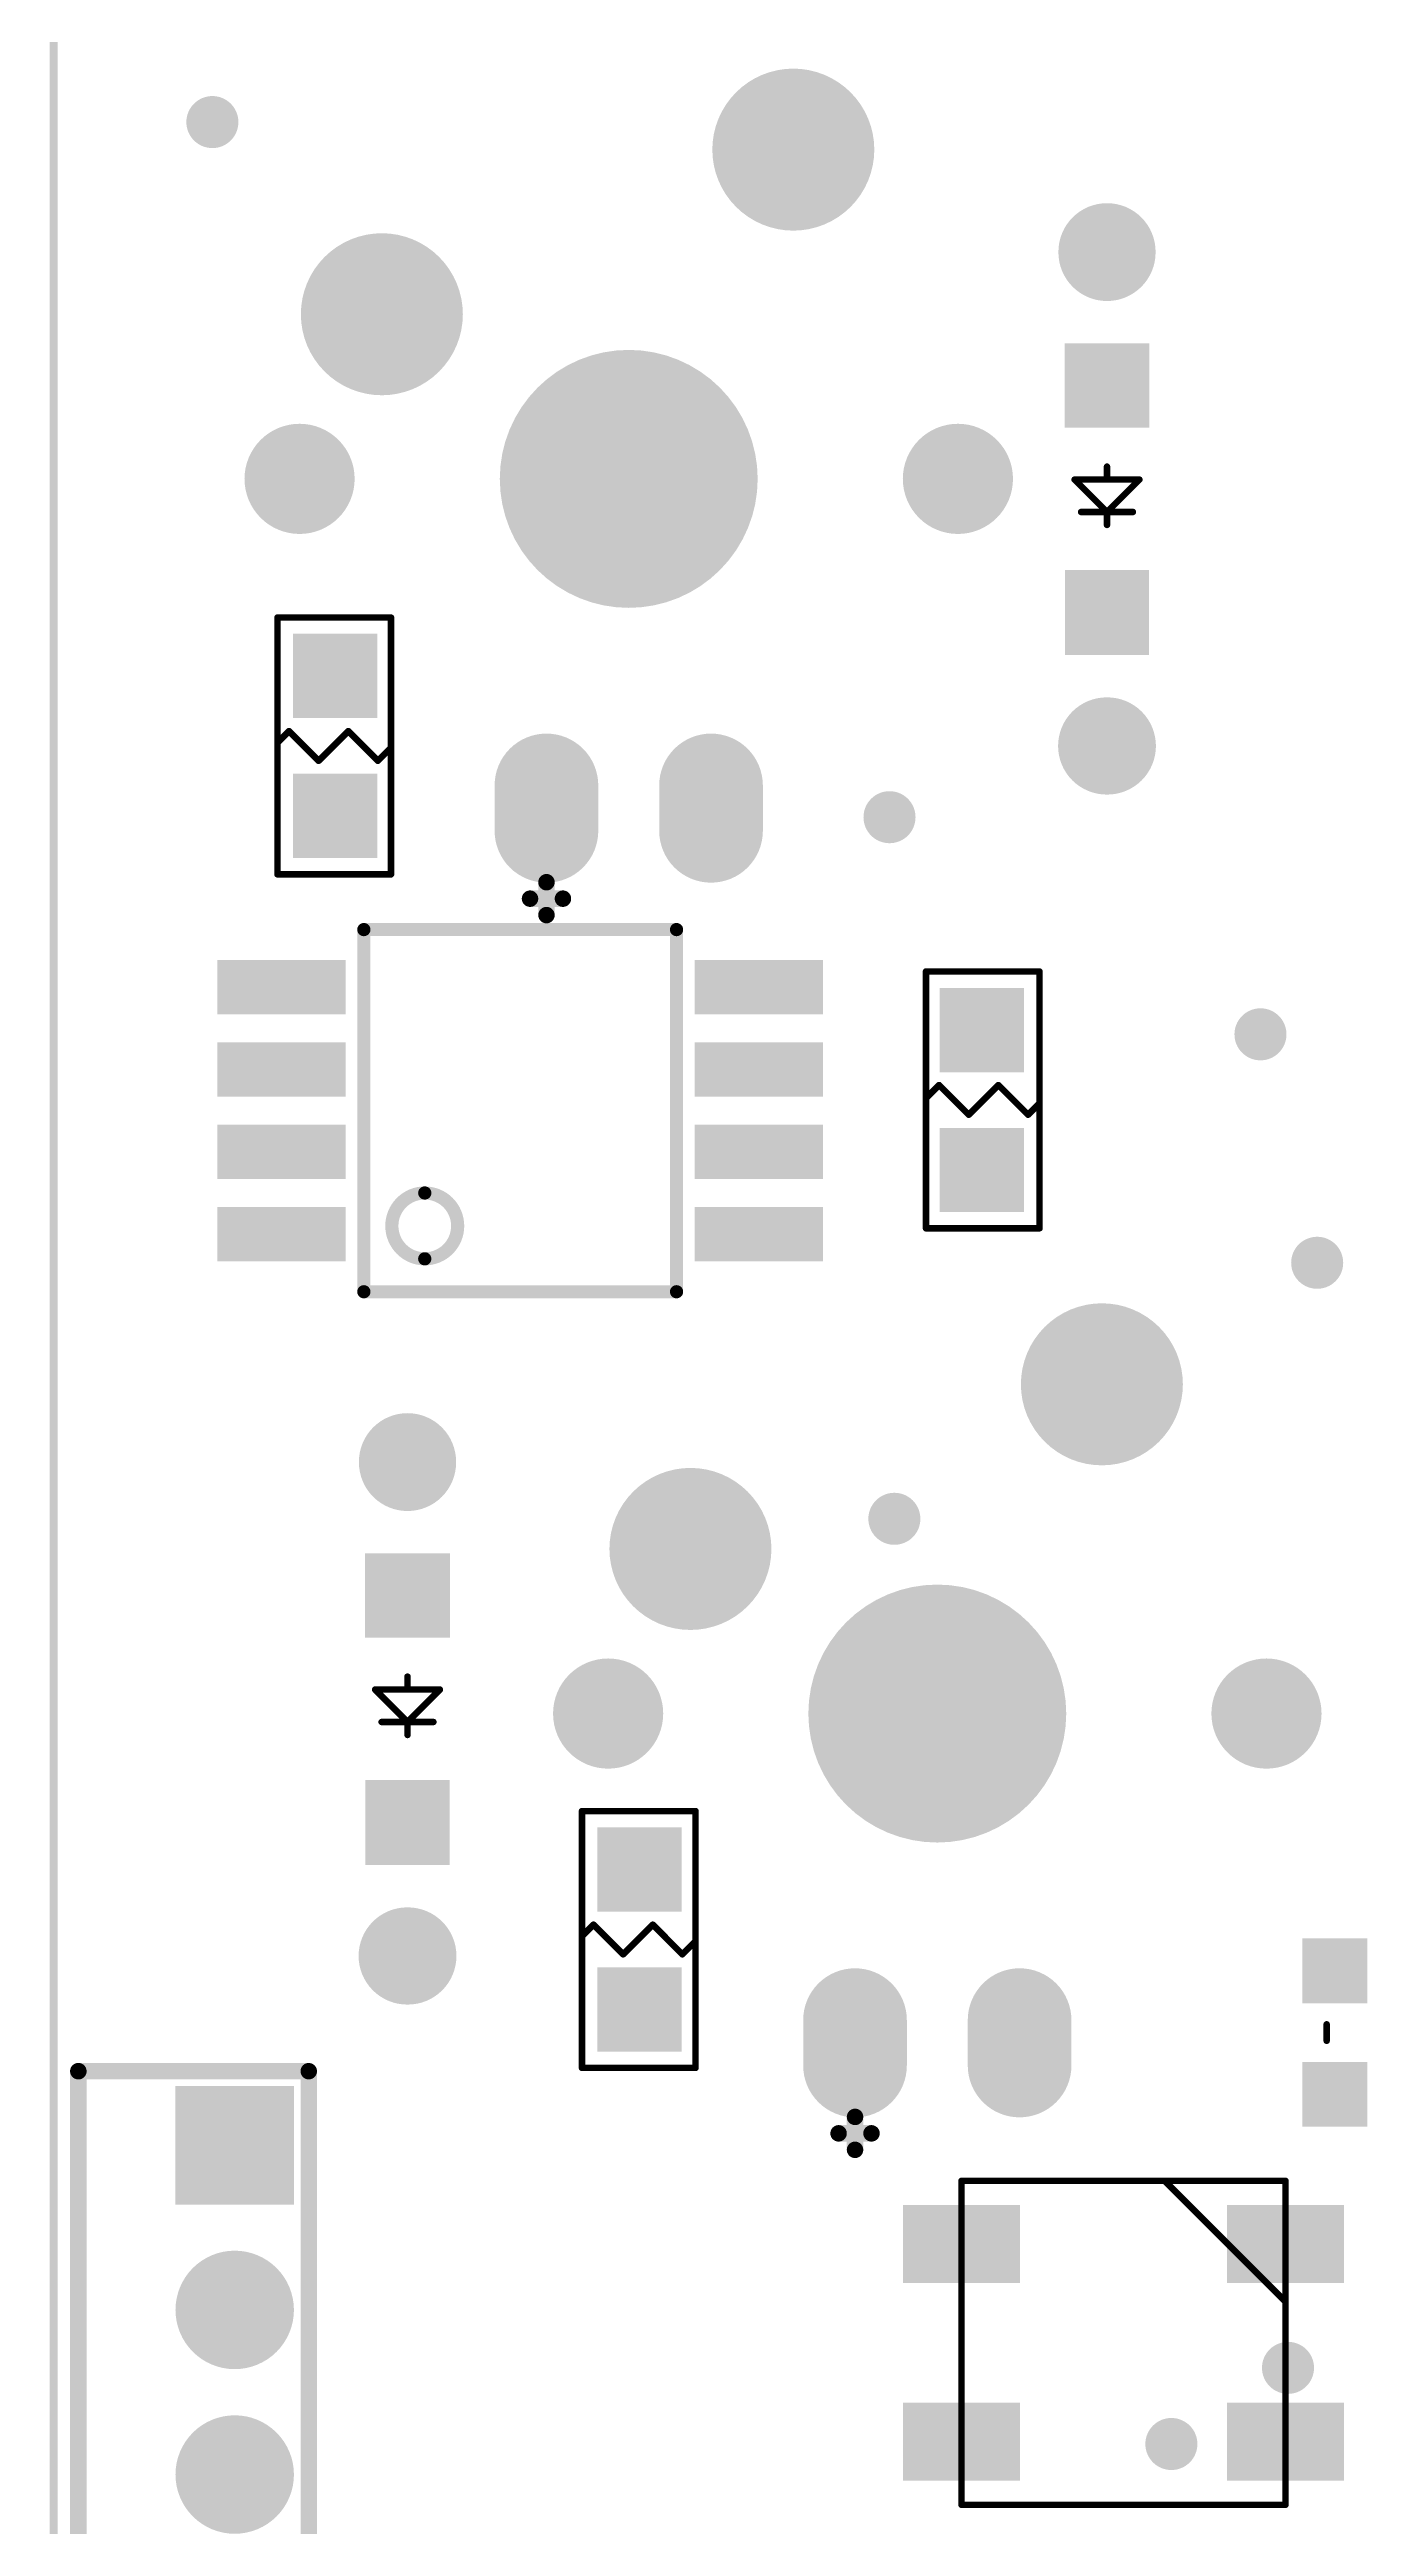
# Model space of a CAD drawing. Extents: x 407 to 769, y 688 to 804.
# Drawn here: x 407.81 to 428.15, y 743.09 to 781.31 of the extents above; entities that cross this region are included whole.
import ezdxf

# ---------------------------------------------------------------- set-up
doc = ezdxf.new("R2010")
doc.units = 0
doc.layers.get('0').update_dxf_attribs({"linetype": 'CONTINUOUS'})
for name, color, linetype in [('BOTTOMOVERLAY', 54, 'CONTINUOUS'), ('BOTTOMPASTE', 16, 'CONTINUOUS'), ('BOTTOMSOLDER', 6, 'CONTINUOUS'), ('KEEPOUTLAYER', 6, 'CONTINUOUS'), ('MULTILAYER', 9, 'CONTINUOUS'), ('TOPSOLDER', 216, 'CONTINUOUS')]:
    doc.layers.add(name, color=color, linetype=linetype)

# ---------------------------------------------------------------- blocks, each defined once
blk = doc.blocks.new('IN4148G_B_83')
at = {"layer": 'BOTTOMOVERLAY', "const_width": 0.1}
for points in [[(0, 0.4), (0, 0.2)], [(0, 0.2), (-0.5, -0.3)], [(0.4, 0.2), (-0.4, 0.2)], [(0.5, -0.3), (0, 0.2)], [(0.5, -0.3), (-0.5, -0.3)], [(0, -0.3), (0, -0.5)]]:
    blk.add_lwpolyline(points, dxfattribs=at)
at = {"layer": 'BOTTOMOVERLAY', "const_width": 0.05}
for points in [[(-0.025, 0.4, 1), (0.025, 0.4, 1)], [(-0.425, 0.2, 1), (-0.375, 0.2, 1)], [(-0.025, 0.2, 1), (0.025, 0.2, 1)], [(-0.025, 0.2, 1), (0.025, 0.2, 1)], [(-0.025, 0.2, 1), (0.025, 0.2, 1)], [(0.375, 0.2, 1), (0.425, 0.2, 1)], [(-0.525, -0.3, 1), (-0.475, -0.3, 1)], [(-0.525, -0.3, 1), (-0.475, -0.3, 1)], [(-0.025, -0.3, 1), (0.025, -0.3, 1)], [(0.475, -0.3, 1), (0.525, -0.3, 1)], [(0.475, -0.3, 1), (0.525, -0.3, 1)], [(-0.025, -0.5, 1), (0.025, -0.5, 1)]]:
    blk.add_lwpolyline(points, format="xyb", close=True, dxfattribs=at)
at = {"layer": 'BOTTOMPASTE'}
for points in [[(-0.65, 1.095), (0.65, 1.095), (-0.65, 2.405), (0.65, 2.405)], [(-0.655, -2.4), (0.655, -2.4), (-0.655, -1.1), (0.655, -1.1)]]:
    blk.add_solid(points, dxfattribs=at)
at = {"layer": 'BOTTOMSOLDER', "const_width": 1.5}
for points in [[(0.005, 3.81), (-0.005, 3.81)], [(0, -3.805), (0, -3.815)]]:
    blk.add_lwpolyline(points, dxfattribs=at)
at = {"layer": 'BOTTOMSOLDER', "const_width": 0.75}
for points in [[(-0.38, 3.81, 1), (0.37, 3.81, 1)], [(-0.37, 3.81, 1), (0.38, 3.81, 1)], [(-0.375, -3.805, 1), (0.375, -3.805, 1)], [(-0.375, -3.815, 1), (0.375, -3.815, 1)]]:
    blk.add_lwpolyline(points, format="xyb", close=True, dxfattribs=at)
at = {"layer": 'BOTTOMSOLDER'}
for points in [[(-0.65, 1.095), (0.65, 1.095), (-0.65, 2.405), (0.65, 2.405)], [(-0.655, -2.4), (0.655, -2.4), (-0.655, -1.1), (0.655, -1.1)]]:
    blk.add_solid(points, dxfattribs=at)
at = {"layer": 'MULTILAYER', "const_width": 1.5}
for points in [[(0.005, 3.81), (-0.005, 3.81)], [(0, -3.805), (0, -3.815)]]:
    blk.add_lwpolyline(points, dxfattribs=at)
at = {"layer": 'MULTILAYER', "const_width": 0.75}
for points in [[(-0.38, 3.81, 1), (0.37, 3.81, 1)], [(-0.37, 3.81, 1), (0.38, 3.81, 1)], [(-0.375, -3.805, 1), (0.375, -3.805, 1)], [(-0.375, -3.815, 1), (0.375, -3.815, 1)]]:
    blk.add_lwpolyline(points, format="xyb", close=True, dxfattribs=at)
blk = doc.blocks.new('IN4148G_B_103')
at = {"layer": 'BOTTOMOVERLAY', "const_width": 0.1}
for points in [[(0, 0.4), (0, 0.2)], [(0, 0.2), (-0.5, -0.3)], [(0.4, 0.2), (-0.4, 0.2)], [(0.5, -0.3), (0, 0.2)], [(0.5, -0.3), (-0.5, -0.3)], [(0, -0.3), (0, -0.5)]]:
    blk.add_lwpolyline(points, dxfattribs=at)
at = {"layer": 'BOTTOMOVERLAY', "const_width": 0.05}
for points in [[(-0.025, 0.4, 1), (0.025, 0.4, 1)], [(-0.425, 0.2, 1), (-0.375, 0.2, 1)], [(-0.025, 0.2, 1), (0.025, 0.2, 1)], [(-0.025, 0.2, 1), (0.025, 0.2, 1)], [(-0.025, 0.2, 1), (0.025, 0.2, 1)], [(0.375, 0.2, 1), (0.425, 0.2, 1)], [(-0.525, -0.3, 1), (-0.475, -0.3, 1)], [(-0.525, -0.3, 1), (-0.475, -0.3, 1)], [(-0.025, -0.3, 1), (0.025, -0.3, 1)], [(0.475, -0.3, 1), (0.525, -0.3, 1)], [(0.475, -0.3, 1), (0.525, -0.3, 1)], [(-0.025, -0.5, 1), (0.025, -0.5, 1)]]:
    blk.add_lwpolyline(points, format="xyb", close=True, dxfattribs=at)
at = {"layer": 'BOTTOMPASTE'}
for points in [[(-0.65, 1.095), (0.65, 1.095), (-0.65, 2.405), (0.65, 2.405)], [(-0.655, -2.4), (0.655, -2.4), (-0.655, -1.1), (0.655, -1.1)]]:
    blk.add_solid(points, dxfattribs=at)
at = {"layer": 'BOTTOMSOLDER', "const_width": 1.5}
for points in [[(0.005, 3.81), (-0.005, 3.81)], [(0, -3.805), (0, -3.815)]]:
    blk.add_lwpolyline(points, dxfattribs=at)
at = {"layer": 'BOTTOMSOLDER', "const_width": 0.75}
for points in [[(-0.38, 3.81, 1), (0.37, 3.81, 1)], [(-0.37, 3.81, 1), (0.38, 3.81, 1)], [(-0.375, -3.805, 1), (0.375, -3.805, 1)], [(-0.375, -3.815, 1), (0.375, -3.815, 1)]]:
    blk.add_lwpolyline(points, format="xyb", close=True, dxfattribs=at)
at = {"layer": 'BOTTOMSOLDER'}
for points in [[(-0.65, 1.095), (0.65, 1.095), (-0.65, 2.405), (0.65, 2.405)], [(-0.655, -2.4), (0.655, -2.4), (-0.655, -1.1), (0.655, -1.1)]]:
    blk.add_solid(points, dxfattribs=at)
at = {"layer": 'MULTILAYER', "const_width": 1.5}
for points in [[(0.005, 3.81), (-0.005, 3.81)], [(0, -3.805), (0, -3.815)]]:
    blk.add_lwpolyline(points, dxfattribs=at)
at = {"layer": 'MULTILAYER', "const_width": 0.75}
for points in [[(-0.38, 3.81, 1), (0.37, 3.81, 1)], [(-0.37, 3.81, 1), (0.38, 3.81, 1)], [(-0.375, -3.805, 1), (0.375, -3.805, 1)], [(-0.375, -3.815, 1), (0.375, -3.815, 1)]]:
    blk.add_lwpolyline(points, format="xyb", close=True, dxfattribs=at)
blk = doc.blocks.new('MX1UP__B_139')
at = {"layer": 'BOTTOMOVERLAY', "const_width": 0.254}
for points in [[(-1.27, -6.731), (-1.27, -6.223)], [(-1.524, -6.477), (-1.016, -6.477)]]:
    blk.add_lwpolyline(points, dxfattribs=at)
at = {"layer": 'BOTTOMOVERLAY', "const_width": 0.127}
for points in [[(-1.333, -6.223, 1), (-1.206, -6.223, 1)], [(-1.587, -6.477, 1), (-1.46, -6.477, 1)], [(-1.079, -6.477, 1), (-0.952, -6.477, 1)], [(-1.333, -6.731, 1), (-1.206, -6.731, 1)]]:
    blk.add_lwpolyline(points, format="xyb", close=True, dxfattribs=at)
at = {"layer": 'BOTTOMSOLDER'}
for points, const_width in [([(1.915, 5.08, 1), (3.165, 5.08, 1)], 1.25), ([(-4.435, 2.54, 1), (-3.185, 2.54, 1)], 1.25), ([(-0.995, 0, 1), (0.995, 0, 1)], 1.99), ([(-5.505, 0, 1), (-4.655, 0, 1)], 0.85), ([(4.655, 0, 1), (5.505, 0, 1)], 0.85), ([(-1.67, -4.73, 1), (-0.87, -4.73, 1)], 0.8), ([(0.87, -4.73, 1), (1.67, -4.73, 1)], 0.8), ([(-1.67, -5.43, 1), (-0.87, -5.43, 1)], 0.8), ([(0.87, -5.43, 1), (1.67, -5.43, 1)], 0.8)]:
    blk.add_lwpolyline(points, format="xyb", close=True, dxfattribs=dict(at, const_width=const_width))
at = {"layer": 'BOTTOMSOLDER', "const_width": 1.6}
for points in [[(-1.27, -5.43), (-1.27, -4.73)], [(1.27, -5.43), (1.27, -4.73)]]:
    blk.add_lwpolyline(points, dxfattribs=at)
at = {"layer": 'MULTILAYER'}
for points, const_width in [([(1.915, 5.08, 1), (3.165, 5.08, 1)], 1.25), ([(-4.435, 2.54, 1), (-3.185, 2.54, 1)], 1.25), ([(-0.995, 0, 1), (0.995, 0, 1)], 1.99), ([(-5.505, 0, 1), (-4.655, 0, 1)], 0.85), ([(4.655, 0, 1), (5.505, 0, 1)], 0.85), ([(-1.67, -4.73, 1), (-0.87, -4.73, 1)], 0.8), ([(0.87, -4.73, 1), (1.67, -4.73, 1)], 0.8), ([(-1.67, -5.43, 1), (-0.87, -5.43, 1)], 0.8), ([(0.87, -5.43, 1), (1.67, -5.43, 1)], 0.8)]:
    blk.add_lwpolyline(points, format="xyb", close=True, dxfattribs=dict(at, const_width=const_width))
at = {"layer": 'MULTILAYER', "const_width": 1.6}
for points in [[(-1.27, -5.43), (-1.27, -4.73)], [(1.27, -5.43), (1.27, -4.73)]]:
    blk.add_lwpolyline(points, dxfattribs=at)
at = {"layer": 'TOPSOLDER'}
for points, const_width in [([(1.915, 5.08, 1), (3.165, 5.08, 1)], 1.25), ([(-4.435, 2.54, 1), (-3.185, 2.54, 1)], 1.25), ([(-0.995, 0, 1), (0.995, 0, 1)], 1.99), ([(-5.505, 0, 1), (-4.655, 0, 1)], 0.85), ([(4.655, 0, 1), (5.505, 0, 1)], 0.85), ([(-1.67, -4.73, 1), (-0.87, -4.73, 1)], 0.8), ([(0.87, -4.73, 1), (1.67, -4.73, 1)], 0.8), ([(-1.67, -5.43, 1), (-0.87, -5.43, 1)], 0.8), ([(0.87, -5.43, 1), (1.67, -5.43, 1)], 0.8)]:
    blk.add_lwpolyline(points, format="xyb", close=True, dxfattribs=dict(at, const_width=const_width))
at = {"layer": 'TOPSOLDER', "const_width": 1.6}
for points in [[(-1.27, -5.43), (-1.27, -4.73)], [(1.27, -5.43), (1.27, -4.73)]]:
    blk.add_lwpolyline(points, dxfattribs=at)
blk = doc.blocks.new('R0805_B_159')
at = {"layer": 'BOTTOMOVERLAY', "const_width": 0.1}
for points in [[(-0.889, 1.981), (0.864, 1.981)], [(-0.889, -1.981), (-0.889, 1.981)], [(0.864, -1.981), (0.864, 1.981)], [(-0.889, 0.025), (-0.686, 0.229)], [(-0.686, 0.229), (-0.229, -0.229)], [(-0.229, -0.229), (0, 0)], [(0, 0), (0.229, 0.229)], [(0.229, 0.229), (0.686, -0.229)], [(0.686, -0.229), (0.864, -0.051)], [(-0.889, -1.981), (0.864, -1.981)]]:
    blk.add_lwpolyline(points, dxfattribs=at)
at = {"layer": 'BOTTOMOVERLAY', "const_width": 0.05}
for points in [[(-0.914, 1.981, 1), (-0.864, 1.981, 1)], [(-0.914, 1.981, 1), (-0.864, 1.981, 1)], [(0.839, 1.981, 1), (0.889, 1.981, 1)], [(0.839, 1.981, 1), (0.889, 1.981, 1)], [(-0.914, 0.025, 1), (-0.864, 0.025, 1)], [(-0.711, 0.229, 1), (-0.661, 0.229, 1)], [(-0.711, 0.229, 1), (-0.661, 0.229, 1)], [(-0.025, 0, 1), (0.025, 0, 1)], [(-0.025, 0, 1), (0.025, 0, 1)], [(0.204, 0.229, 1), (0.254, 0.229, 1)], [(0.204, 0.229, 1), (0.254, 0.229, 1)], [(-0.254, -0.229, 1), (-0.204, -0.229, 1)], [(-0.254, -0.229, 1), (-0.204, -0.229, 1)], [(0.661, -0.229, 1), (0.711, -0.229, 1)], [(0.661, -0.229, 1), (0.711, -0.229, 1)], [(0.839, -0.051, 1), (0.889, -0.051, 1)], [(-0.914, -1.981, 1), (-0.864, -1.981, 1)], [(-0.914, -1.981, 1), (-0.864, -1.981, 1)], [(0.839, -1.981, 1), (0.889, -1.981, 1)], [(0.839, -1.981, 1), (0.889, -1.981, 1)]]:
    blk.add_lwpolyline(points, format="xyb", close=True, dxfattribs=at)
at = {"layer": 'BOTTOMPASTE'}
for points in [[(0.625, 0.428), (0.625, 1.728), (-0.675, 0.428), (-0.675, 1.728)], [(0.625, -1.731), (0.625, -0.431), (-0.675, -1.731), (-0.675, -0.431)]]:
    blk.add_solid(points, dxfattribs=at)
at = {"layer": 'BOTTOMSOLDER'}
for points in [[(0.625, 0.428), (0.625, 1.728), (-0.675, 0.428), (-0.675, 1.728)], [(0.625, -1.731), (0.625, -0.431), (-0.675, -1.731), (-0.675, -0.431)]]:
    blk.add_solid(points, dxfattribs=at)
blk = doc.blocks.new('R0805_B_210')
at = {"layer": 'BOTTOMOVERLAY', "const_width": 0.1}
for points in [[(0.864, 1.981), (-0.889, 1.981)], [(-0.889, 1.981), (-0.889, -1.981)], [(0.864, 1.981), (0.864, -1.981)], [(-0.686, 0.229), (-0.889, 0.025)], [(-0.229, -0.229), (-0.686, 0.229)], [(0, 0), (-0.229, -0.229)], [(0.229, 0.229), (0, 0)], [(0.686, -0.229), (0.229, 0.229)], [(0.864, -0.051), (0.686, -0.229)], [(0.864, -1.981), (-0.889, -1.981)]]:
    blk.add_lwpolyline(points, dxfattribs=at)
at = {"layer": 'BOTTOMOVERLAY', "const_width": 0.05}
for points in [[(-0.914, 1.981, 1), (-0.864, 1.981, 1)], [(-0.914, 1.981, 1), (-0.864, 1.981, 1)], [(0.839, 1.981, 1), (0.889, 1.981, 1)], [(0.839, 1.981, 1), (0.889, 1.981, 1)], [(-0.914, 0.025, 1), (-0.864, 0.025, 1)], [(-0.711, 0.229, 1), (-0.661, 0.229, 1)], [(-0.711, 0.229, 1), (-0.661, 0.229, 1)], [(-0.025, 0, 1), (0.025, 0, 1)], [(-0.025, 0, 1), (0.025, 0, 1)], [(0.204, 0.229, 1), (0.254, 0.229, 1)], [(0.204, 0.229, 1), (0.254, 0.229, 1)], [(-0.254, -0.229, 1), (-0.204, -0.229, 1)], [(-0.254, -0.229, 1), (-0.204, -0.229, 1)], [(0.661, -0.229, 1), (0.711, -0.229, 1)], [(0.661, -0.229, 1), (0.711, -0.229, 1)], [(0.839, -0.051, 1), (0.889, -0.051, 1)], [(-0.914, -1.981, 1), (-0.864, -1.981, 1)], [(-0.914, -1.981, 1), (-0.864, -1.981, 1)], [(0.839, -1.981, 1), (0.889, -1.981, 1)], [(0.839, -1.981, 1), (0.889, -1.981, 1)]]:
    blk.add_lwpolyline(points, format="xyb", close=True, dxfattribs=at)
at = {"layer": 'BOTTOMPASTE'}
for points in [[(0.625, 0.428), (0.625, 1.728), (-0.675, 0.428), (-0.675, 1.728)], [(0.625, -1.731), (0.625, -0.431), (-0.675, -1.731), (-0.675, -0.431)]]:
    blk.add_solid(points, dxfattribs=at)
at = {"layer": 'BOTTOMSOLDER'}
for points in [[(0.625, 0.428), (0.625, 1.728), (-0.675, 0.428), (-0.675, 1.728)], [(0.625, -1.731), (0.625, -0.431), (-0.675, -1.731), (-0.675, -0.431)]]:
    blk.add_solid(points, dxfattribs=at)
blk = doc.blocks.new('R0805_B_224')
at = {"layer": 'BOTTOMOVERLAY', "const_width": 0.1}
for points in [[(0.864, 1.981), (-0.889, 1.981)], [(-0.889, 1.981), (-0.889, -1.981)], [(0.864, 1.981), (0.864, -1.981)], [(-0.686, 0.229), (-0.889, 0.025)], [(-0.229, -0.229), (-0.686, 0.229)], [(0, 0), (-0.229, -0.229)], [(0.229, 0.229), (0, 0)], [(0.686, -0.229), (0.229, 0.229)], [(0.864, -0.051), (0.686, -0.229)], [(0.864, -1.981), (-0.889, -1.981)]]:
    blk.add_lwpolyline(points, dxfattribs=at)
at = {"layer": 'BOTTOMOVERLAY', "const_width": 0.05}
for points in [[(-0.914, 1.981, 1), (-0.864, 1.981, 1)], [(-0.914, 1.981, 1), (-0.864, 1.981, 1)], [(0.839, 1.981, 1), (0.889, 1.981, 1)], [(0.839, 1.981, 1), (0.889, 1.981, 1)], [(-0.914, 0.025, 1), (-0.864, 0.025, 1)], [(-0.711, 0.229, 1), (-0.661, 0.229, 1)], [(-0.711, 0.229, 1), (-0.661, 0.229, 1)], [(-0.025, 0, 1), (0.025, 0, 1)], [(-0.025, 0, 1), (0.025, 0, 1)], [(0.204, 0.229, 1), (0.254, 0.229, 1)], [(0.204, 0.229, 1), (0.254, 0.229, 1)], [(-0.254, -0.229, 1), (-0.204, -0.229, 1)], [(-0.254, -0.229, 1), (-0.204, -0.229, 1)], [(0.661, -0.229, 1), (0.711, -0.229, 1)], [(0.661, -0.229, 1), (0.711, -0.229, 1)], [(0.839, -0.051, 1), (0.889, -0.051, 1)], [(-0.914, -1.981, 1), (-0.864, -1.981, 1)], [(-0.914, -1.981, 1), (-0.864, -1.981, 1)], [(0.839, -1.981, 1), (0.889, -1.981, 1)], [(0.839, -1.981, 1), (0.889, -1.981, 1)]]:
    blk.add_lwpolyline(points, format="xyb", close=True, dxfattribs=at)
at = {"layer": 'BOTTOMPASTE'}
for points in [[(0.625, 0.428), (0.625, 1.728), (-0.675, 0.428), (-0.675, 1.728)], [(0.625, -1.731), (0.625, -0.431), (-0.675, -1.731), (-0.675, -0.431)]]:
    blk.add_solid(points, dxfattribs=at)
at = {"layer": 'BOTTOMSOLDER'}
for points in [[(0.625, 0.428), (0.625, 1.728), (-0.675, 0.428), (-0.675, 1.728)], [(0.625, -1.731), (0.625, -0.431), (-0.675, -1.731), (-0.675, -0.431)]]:
    blk.add_solid(points, dxfattribs=at)
blk = doc.blocks.new('MMBT2222A_B_292')
at = {"layer": 'BOTTOMOVERLAY', "const_width": 0.1}
for points in [[(-0.127, 1.27), (0.127, 1.27)], [(-1.143, 0.127), (-1.143, -0.635)], [(1.143, 0.254), (1.143, -0.635)], [(-1.143, -0.635), (-0.762, -0.635)], [(0.762, -0.635), (1.143, -0.635)]]:
    blk.add_lwpolyline(points, dxfattribs=at)
at = {"layer": 'BOTTOMOVERLAY', "const_width": 0.05}
for points in [[(-0.152, 1.27, 1), (-0.102, 1.27, 1)], [(0.102, 1.27, 1), (0.152, 1.27, 1)], [(-1.168, 0.127, 1), (-1.118, 0.127, 1)], [(1.118, 0.254, 1), (1.168, 0.254, 1)], [(-1.168, -0.635, 1), (-1.118, -0.635, 1)], [(-1.168, -0.635, 1), (-1.118, -0.635, 1)], [(-0.787, -0.635, 1), (-0.737, -0.635, 1)], [(0.737, -0.635, 1), (0.787, -0.635, 1)], [(1.118, -0.635, 1), (1.168, -0.635, 1)], [(1.118, -0.635, 1), (1.168, -0.635, 1)]]:
    blk.add_lwpolyline(points, format="xyb", close=True, dxfattribs=at)
at = {"layer": 'BOTTOMPASTE'}
for points in [[(-1.452, 1.643), (-1.452, 0.643), (-0.452, 1.643), (-0.452, 0.643)], [(0.453, 1.643), (0.453, 0.643), (1.453, 1.643), (1.453, 0.643)], [(-0.457, -0.508), (-0.457, -1.778), (0.457, -0.508), (0.457, -1.778)]]:
    blk.add_solid(points, dxfattribs=at)
at = {"layer": 'BOTTOMSOLDER'}
for points in [[(-1.452, 1.643), (-1.452, 0.643), (-0.452, 1.643), (-0.452, 0.643)], [(0.453, 1.643), (0.453, 0.643), (1.453, 1.643), (1.453, 0.643)], [(-0.457, -0.508), (-0.457, -1.778), (0.457, -0.508), (0.457, -1.778)]]:
    blk.add_solid(points, dxfattribs=at)
blk = doc.blocks.new('SO_8_____5_3___B_310')
at = {"layer": 'BOTTOMOVERLAY', "const_width": 0.203}
for points in [[(-2.794, 2.413), (2.794, 2.413)], [(-2.794, 2.413), (-2.794, -2.413)], [(2.794, 2.413), (2.794, -2.413)], [(-2.794, -2.413), (2.794, -2.413)]]:
    blk.add_lwpolyline(points, dxfattribs=at)
at = {"layer": 'BOTTOMOVERLAY'}
for points, const_width in [([(-2.845, 2.413, 1), (-2.743, 2.413, 1)], 0.102), ([(-2.845, 2.413, 1), (-2.743, 2.413, 1)], 0.102), ([(2.743, 2.413, 1), (2.845, 2.413, 1)], 0.102), ([(2.743, 2.413, 1), (2.845, 2.413, 1)], 0.102), ([(-1.27, 1.473, 1), (-2.286, 1.473, 1)], 0.203), ([(-2.337, 1.473, 1), (-2.235, 1.473, 1)], 0.102), ([(-1.321, 1.473, 1), (-1.219, 1.473, 1)], 0.102), ([(-2.845, -2.413, 1), (-2.743, -2.413, 1)], 0.102), ([(-2.845, -2.413, 1), (-2.743, -2.413, 1)], 0.102), ([(2.743, -2.413, 1), (2.845, -2.413, 1)], 0.102), ([(2.743, -2.413, 1), (2.845, -2.413, 1)], 0.102)]:
    blk.add_lwpolyline(points, format="xyb", close=True, dxfattribs=dict(at, const_width=const_width))
at = {"layer": 'BOTTOMPASTE'}
for points in [[(-2.222, 4.572), (-2.222, 2.794), (-1.587, 4.572), (-1.587, 2.794)], [(-0.952, 4.572), (-0.952, 2.794), (-0.317, 4.572), (-0.317, 2.794)], [(0.318, 4.572), (0.318, 2.794), (0.953, 4.572), (0.953, 2.794)], [(1.588, 4.572), (1.588, 2.794), (2.223, 4.572), (2.223, 2.794)], [(-2.222, -2.794), (-2.222, -4.572), (-1.587, -2.794), (-1.587, -4.572)], [(-0.952, -2.794), (-0.952, -4.572), (-0.317, -2.794), (-0.317, -4.572)], [(0.318, -2.794), (0.318, -4.572), (0.953, -2.794), (0.953, -4.572)], [(1.588, -2.794), (1.588, -4.572), (2.223, -2.794), (2.223, -4.572)]]:
    blk.add_solid(points, dxfattribs=at)
at = {"layer": 'BOTTOMSOLDER'}
for points in [[(-2.324, 4.674), (-2.324, 2.692), (-1.486, 4.674), (-1.486, 2.692)], [(-1.054, 4.674), (-1.054, 2.692), (-0.216, 4.674), (-0.216, 2.692)], [(0.216, 4.674), (0.216, 2.692), (1.054, 4.674), (1.054, 2.692)], [(1.486, 4.674), (1.486, 2.692), (2.324, 4.674), (2.324, 2.692)], [(-2.324, -2.692), (-2.324, -4.674), (-1.486, -2.692), (-1.486, -4.674)], [(-1.054, -2.692), (-1.054, -4.674), (-0.216, -2.692), (-0.216, -4.674)], [(0.216, -2.692), (0.216, -4.674), (1.054, -2.692), (1.054, -4.674)], [(1.486, -2.692), (1.486, -4.674), (2.324, -2.692), (2.324, -4.674)]]:
    blk.add_solid(points, dxfattribs=at)
blk = doc.blocks.new('MX1UP__B_346')
at = {"layer": 'BOTTOMOVERLAY', "const_width": 0.254}
for points in [[(-1.27, -6.731), (-1.27, -6.223)], [(-1.524, -6.477), (-1.016, -6.477)]]:
    blk.add_lwpolyline(points, dxfattribs=at)
at = {"layer": 'BOTTOMOVERLAY', "const_width": 0.127}
for points in [[(-1.333, -6.223, 1), (-1.206, -6.223, 1)], [(-1.587, -6.477, 1), (-1.46, -6.477, 1)], [(-1.079, -6.477, 1), (-0.952, -6.477, 1)], [(-1.333, -6.731, 1), (-1.206, -6.731, 1)]]:
    blk.add_lwpolyline(points, format="xyb", close=True, dxfattribs=at)
at = {"layer": 'BOTTOMSOLDER'}
for points, const_width in [([(1.915, 5.08, 1), (3.165, 5.08, 1)], 1.25), ([(-4.435, 2.54, 1), (-3.185, 2.54, 1)], 1.25), ([(-0.995, 0, 1), (0.995, 0, 1)], 1.99), ([(-5.505, 0, 1), (-4.655, 0, 1)], 0.85), ([(4.655, 0, 1), (5.505, 0, 1)], 0.85), ([(-1.67, -4.73, 1), (-0.87, -4.73, 1)], 0.8), ([(0.87, -4.73, 1), (1.67, -4.73, 1)], 0.8), ([(-1.67, -5.43, 1), (-0.87, -5.43, 1)], 0.8), ([(0.87, -5.43, 1), (1.67, -5.43, 1)], 0.8)]:
    blk.add_lwpolyline(points, format="xyb", close=True, dxfattribs=dict(at, const_width=const_width))
at = {"layer": 'BOTTOMSOLDER', "const_width": 1.6}
for points in [[(-1.27, -5.43), (-1.27, -4.73)], [(1.27, -5.43), (1.27, -4.73)]]:
    blk.add_lwpolyline(points, dxfattribs=at)
at = {"layer": 'MULTILAYER'}
for points, const_width in [([(1.915, 5.08, 1), (3.165, 5.08, 1)], 1.25), ([(-4.435, 2.54, 1), (-3.185, 2.54, 1)], 1.25), ([(-0.995, 0, 1), (0.995, 0, 1)], 1.99), ([(-5.505, 0, 1), (-4.655, 0, 1)], 0.85), ([(4.655, 0, 1), (5.505, 0, 1)], 0.85), ([(-1.67, -4.73, 1), (-0.87, -4.73, 1)], 0.8), ([(0.87, -4.73, 1), (1.67, -4.73, 1)], 0.8), ([(-1.67, -5.43, 1), (-0.87, -5.43, 1)], 0.8), ([(0.87, -5.43, 1), (1.67, -5.43, 1)], 0.8)]:
    blk.add_lwpolyline(points, format="xyb", close=True, dxfattribs=dict(at, const_width=const_width))
at = {"layer": 'MULTILAYER', "const_width": 1.6}
for points in [[(-1.27, -5.43), (-1.27, -4.73)], [(1.27, -5.43), (1.27, -4.73)]]:
    blk.add_lwpolyline(points, dxfattribs=at)
at = {"layer": 'TOPSOLDER'}
for points, const_width in [([(1.915, 5.08, 1), (3.165, 5.08, 1)], 1.25), ([(-4.435, 2.54, 1), (-3.185, 2.54, 1)], 1.25), ([(-0.995, 0, 1), (0.995, 0, 1)], 1.99), ([(-5.505, 0, 1), (-4.655, 0, 1)], 0.85), ([(4.655, 0, 1), (5.505, 0, 1)], 0.85), ([(-1.67, -4.73, 1), (-0.87, -4.73, 1)], 0.8), ([(0.87, -4.73, 1), (1.67, -4.73, 1)], 0.8), ([(-1.67, -5.43, 1), (-0.87, -5.43, 1)], 0.8), ([(0.87, -5.43, 1), (1.67, -5.43, 1)], 0.8)]:
    blk.add_lwpolyline(points, format="xyb", close=True, dxfattribs=dict(at, const_width=const_width))
at = {"layer": 'TOPSOLDER', "const_width": 1.6}
for points in [[(-1.27, -5.43), (-1.27, -4.73)], [(1.27, -5.43), (1.27, -4.73)]]:
    blk.add_lwpolyline(points, dxfattribs=at)
blk = doc.blocks.new('RGB_WS2812B_B_381')
at = {"layer": 'BOTTOMOVERLAY', "const_width": 0.1}
for points in [[(-2.5, 2.5), (2.5, 2.5)], [(-2.5, 0), (-2.5, 2.5)], [(0.635, 2.5), (2.5, 0.635)], [(2.5, -2.5), (2.5, 2.5)], [(-2.5, -2.5), (-2.5, 0)], [(-2.5, -2.5), (0, -2.5)], [(0, -2.5), (2.5, -2.5)]]:
    blk.add_lwpolyline(points, dxfattribs=at)
at = {"layer": 'BOTTOMOVERLAY', "const_width": 0.05}
for points in [[(-2.525, 2.5, 1), (-2.475, 2.5, 1)], [(-2.525, 2.5, 1), (-2.475, 2.5, 1)], [(0.61, 2.5, 1), (0.66, 2.5, 1)], [(2.475, 2.5, 1), (2.525, 2.5, 1)], [(2.475, 2.5, 1), (2.525, 2.5, 1)], [(2.475, 0.635, 1), (2.525, 0.635, 1)], [(-2.525, 0, 1), (-2.475, 0, 1)], [(-2.525, 0, 1), (-2.475, 0, 1)], [(-2.525, -2.5, 1), (-2.475, -2.5, 1)], [(-2.525, -2.5, 1), (-2.475, -2.5, 1)], [(-0.025, -2.5, 1), (0.025, -2.5, 1)], [(-0.025, -2.5, 1), (0.025, -2.5, 1)], [(2.475, -2.5, 1), (2.525, -2.5, 1)], [(2.475, -2.5, 1), (2.525, -2.5, 1)]]:
    blk.add_lwpolyline(points, format="xyb", close=True, dxfattribs=at)
at = {"layer": 'BOTTOMPASTE'}
for points in [[(-3.3, 1.024), (-1.7, 1.024), (-3.3, 2.024), (-1.7, 2.024)], [(1.7, 1.024), (3.3, 1.024), (1.7, 2.024), (3.3, 2.024)], [(-3.3, -2.024), (-1.7, -2.024), (-3.3, -1.024), (-1.7, -1.024)], [(1.7, -2.024), (3.3, -2.024), (1.7, -1.024), (3.3, -1.024)]]:
    blk.add_solid(points, dxfattribs=at)
at = {"layer": 'BOTTOMSOLDER'}
for points in [[(-3.402, 0.922), (-1.598, 0.922), (-3.402, 2.126), (-1.598, 2.126)], [(1.598, 0.922), (3.402, 0.922), (1.598, 2.126), (3.402, 2.126)], [(-3.402, -2.126), (-1.598, -2.126), (-3.402, -0.922), (-1.598, -0.922)], [(1.598, -2.126), (3.402, -2.126), (1.598, -0.922), (3.402, -0.922)]]:
    blk.add_solid(points, dxfattribs=at)
blk = doc.blocks.new('3PIN_B_392')
at = {"layer": 'BOTTOMOVERLAY', "const_width": 0.254}
for points in [[(-1.143, 3.683), (-1.143, -3.683)], [(2.413, 3.683), (-1.143, 3.683)], [(2.413, 3.683), (2.413, -3.683)], [(2.413, -3.683), (-1.143, -3.683)]]:
    blk.add_lwpolyline(points, dxfattribs=at)
at = {"layer": 'BOTTOMOVERLAY', "const_width": 0.127}
for points in [[(-1.206, 3.683, 1), (-1.079, 3.683, 1)], [(-1.206, 3.683, 1), (-1.079, 3.683, 1)], [(2.349, 3.683, 1), (2.477, 3.683, 1)], [(2.349, 3.683, 1), (2.477, 3.683, 1)], [(-1.206, -3.683, 1), (-1.079, -3.683, 1)], [(-1.206, -3.683, 1), (-1.079, -3.683, 1)], [(2.349, -3.683, 1), (2.477, -3.683, 1)], [(2.349, -3.683, 1), (2.477, -3.683, 1)]]:
    blk.add_lwpolyline(points, format="xyb", close=True, dxfattribs=at)
at = {"layer": 'BOTTOMSOLDER', "const_width": 0.914}
for points in [[(-0.457, 2.54, 1), (0.457, 2.54, 1)], [(-0.457, 0, 1), (0.457, 0, 1)]]:
    blk.add_lwpolyline(points, format="xyb", close=True, dxfattribs=at)
at = {"layer": 'BOTTOMSOLDER'}
blk.add_solid([(0.914, -3.454), (0.914, -1.626), (-0.914, -3.454), (-0.914, -1.626)], dxfattribs=at)
at = {"layer": 'MULTILAYER', "const_width": 0.813}
for points in [[(-0.406, 2.54, 1), (0.406, 2.54, 1)], [(-0.406, 0, 1), (0.406, 0, 1)]]:
    blk.add_lwpolyline(points, format="xyb", close=True, dxfattribs=at)
at = {"layer": 'MULTILAYER'}
blk.add_solid([(0.813, -3.353), (0.813, -1.727), (-0.813, -3.353), (-0.813, -1.727)], dxfattribs=at)
at = {"layer": 'TOPSOLDER', "const_width": 0.914}
for points in [[(-0.457, 2.54, 1), (0.457, 2.54, 1)], [(-0.457, 0, 1), (0.457, 0, 1)]]:
    blk.add_lwpolyline(points, format="xyb", close=True, dxfattribs=at)
at = {"layer": 'TOPSOLDER'}
blk.add_solid([(0.914, -3.454), (0.914, -1.626), (-0.914, -3.454), (-0.914, -1.626)], dxfattribs=at)
at = {"layer": 'BOTTOMOVERLAY', "text_generation_flag": 2}
for s, p in [('GND', (1.397, 1.397)), ('D0', (1.397, -0.508)), ('VCC', (1.397, -3.302))]:
    blk.add_text(s, height=0.001, rotation=-90, dxfattribs=at).set_placement(p)

msp = doc.modelspace()

# ---------------------------------------------------------------- linework, layer by layer
at = {"layer": 'BOTTOMSOLDER', "const_width": 0.402}
for points in [[(410.12, 780.186, 1), (410.521, 780.186, 1)], [(420.57, 769.461, 1), (420.971, 769.461, 1)], [(426.295, 766.111, 1), (426.696, 766.111, 1)], [(427.17, 762.586, 1), (427.571, 762.586, 1)], [(420.645, 758.636, 1), (421.046, 758.636, 1)], [(426.72, 745.536, 1), (427.121, 745.536, 1)], [(424.92, 744.361, 1), (425.321, 744.361, 1)]]:
    msp.add_lwpolyline(points, format="xyb", close=True, dxfattribs=at)
at = {"layer": 'KEEPOUTLAYER', "const_width": 0.127}
msp.add_lwpolyline([(407.871, 691.615), (407.871, 800.659)], dxfattribs=at)
at = {"layer": 'MULTILAYER', "const_width": 0.3}
for points in [[(410.171, 780.186, 1), (410.471, 780.186, 1)], [(420.621, 769.461, 1), (420.921, 769.461, 1)], [(426.346, 766.111, 1), (426.646, 766.111, 1)], [(427.221, 762.586, 1), (427.521, 762.586, 1)], [(420.696, 758.636, 1), (420.996, 758.636, 1)], [(426.771, 745.536, 1), (427.071, 745.536, 1)], [(424.971, 744.361, 1), (425.271, 744.361, 1)]]:
    msp.add_lwpolyline(points, format="xyb", close=True, dxfattribs=at)
at = {"layer": 'TOPSOLDER', "const_width": 0.402}
for points in [[(410.12, 780.186, 1), (410.521, 780.186, 1)], [(420.57, 769.461, 1), (420.971, 769.461, 1)], [(426.295, 766.111, 1), (426.696, 766.111, 1)], [(427.17, 762.586, 1), (427.571, 762.586, 1)], [(420.645, 758.636, 1), (421.046, 758.636, 1)], [(426.72, 745.536, 1), (427.121, 745.536, 1)], [(424.92, 744.361, 1), (425.321, 744.361, 1)]]:
    msp.add_lwpolyline(points, format="xyb", close=True, dxfattribs=at)

# ---------------------------------------------------------------- block references
for name, p in [('MX1UP__B_346', (416.746, 774.681)), ('MX1UP__B_139', (421.508, 755.631)), ('RGB_WS2812B_B_381', (424.381, 745.922))]:
    msp.add_blockref(name, p)
for name, p, rotation in [('IN4148G_B_103', (424.127, 774.37), 180), ('R0805_B_210', (412.189, 770.56), 180), ('SO_8_____5_3___B_310', (415.071, 764.933), 90), ('R0805_B_159', (422.222, 765.099), 360), ('IN4148G_B_83', (413.332, 755.701), 180), ('R0805_B_224', (416.888, 752.145), 180), ('MMBT2222A_B_292', (428.787, 750.709), 90), ('3PIN_B_392', (410.665, 746.43), 180)]:
    msp.add_blockref(name, p, dxfattribs=dict(rotation=rotation))

# ---------------------------------------------------------------- texts
at = {"layer": 'BOTTOMOVERLAY', "text_generation_flag": 2}
for s, rotation, p in [('D113', 360, (425.27, 779.577)), ('`~', 180, (416.008, 772.473)), ('R66', 180, (412.697, 768.528)), ('IC2', 360, (419.735, 768.35)), ('R333', 180, (420.621, 762.47)), ('D132', 360, (414.475, 760.908)), ('R51', 90, (415.618, 752.907)), ('Tab', 180, (420.326, 753.169)), ('ZD1', 360, (428.025, 746.645))]:
    msp.add_text(s, height=0.001, rotation=rotation, dxfattribs=at).set_placement(p)

doc.saveas('drawing.dxf')
